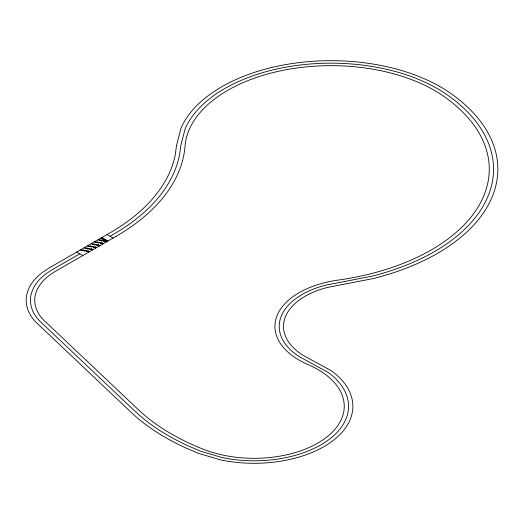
<?xml version="1.0" encoding="UTF-8"?>
<svg xmlns="http://www.w3.org/2000/svg" width="524" height="524" viewBox="0 0 524 524"><rect width="100%" height="100%" fill="white"/><g stroke="black" fill="none" stroke-linecap="round" stroke-linejoin="round"><path stroke-width="0.79" d="M101.361 238.263L102.115 237.831M101.735 238.486L102.494 238.047M102.115 238.702L102.874 238.263M102.494 238.924L103.254 238.486M102.874 239.141L103.628 238.702M103.254 239.357L104.007 238.924M103.628 239.579L104.387 239.141M79.779 253.786L52.42 269.578L46.223 273.639A75.273 43.459 0 0 0 38.927 320.269L134.74 410.999A229.846 132.703 0 0 0 189.459 446.448L200.744 451.236L222.222 457.596A94.438 54.522 0 0 0 330.854 438.064A94.438 54.522 0 0 0 328.103 372.394L299.708 356.896A78.227 45.162 0 0 1 325.122 285.292L371.464 276.279A201.989 116.616 0 0 0 446.127 94.104A150.434 86.853 0 0 0 297.167 65.395A150.434 86.853 0 0 0 185.096 128.911L180.773 145.882L179.66 154.266A231.883 133.875 0 0 1 113.046 234.575L110.066 236.298M104.007 239.796L104.767 239.357M104.387 240.012L105.147 239.579M104.767 240.234L105.52 239.796M105.147 240.451L105.9 240.012M105.52 240.673L106.28 240.234M105.9 240.889L106.66 240.451M106.28 241.106L107.04 240.673M106.66 241.328L107.413 240.889M107.04 234.549L113.092 238.047M101.735 237.608L107.793 241.106M101.361 237.831L107.413 241.328M100.981 238.047L107.04 241.544M76.746 252.037L82.805 255.535M176.516 145.607L175.396 153.997A227.652 131.432 0 0 1 109.968 232.853L49.295 267.888L42.83 272.126A79.563 45.935 0 0 0 35.115 321.415L131.111 412.316A234.025 135.113 0 0 0 186.819 448.4L198.485 453.345L220.768 459.941A98.754 57.018 0 0 0 334.364 439.518A98.754 57.018 0 0 0 331.489 370.841L302.885 355.22A73.923 42.68 0 0 1 326.897 287.552L373.167 278.558A206.299 119.105 0 0 0 449.396 92.493A154.731 89.335 0 0 0 296.191 62.972A154.731 89.335 0 0 0 180.931 128.308L176.516 145.607M81.292 249.588L80.611 249.981L81.292 249.765L82.203 250.289L81.823 250.682L82.504 250.289L81.292 249.588M84.777 247.577L84.095 247.97L84.777 247.754L85.681 248.278L85.307 248.671L85.988 248.278L84.777 247.577M88.255 245.566L87.573 245.959L88.255 245.743L89.165 246.267L88.785 246.66L89.466 246.267L88.255 245.566M91.739 243.555L91.058 243.948L91.739 243.732L92.65 244.256L92.27 244.649L92.951 244.256L91.739 243.555M95.224 241.544L94.543 241.937L95.224 241.721L96.134 242.245L95.754 242.638L96.436 242.245L95.224 241.544M98.709 239.534L98.027 239.927L98.709 239.71L99.619 240.234L99.239 240.627L99.92 240.234L98.709 239.534M83.565 250.027L82.884 250.42L83.565 250.203L84.469 250.727L84.095 251.12L84.777 250.727L83.565 250.027M87.05 248.016L86.362 248.409L87.05 248.193L87.953 248.717L87.573 249.11L88.255 248.717L87.05 248.016M90.528 246.005L89.846 246.398L90.528 246.182L91.438 246.706L91.058 247.099L91.739 246.706L90.528 246.005M94.012 243.994L93.331 244.387L94.012 244.171L94.923 244.695L94.543 245.088L95.224 244.695L94.012 243.994M97.497 241.983L96.816 242.376L97.497 242.16L98.407 242.684L98.027 243.077L98.709 242.684L97.497 241.983M100.981 239.972L100.3 240.365L100.981 240.143L101.885 240.673L101.512 241.066L102.193 240.673L100.981 239.972M85.838 250.465L85.15 250.858L85.838 250.636L86.742 251.166L86.362 251.559L87.05 251.166L85.838 250.465M89.316 248.455L88.635 248.848L89.316 248.625L90.226 249.149L89.846 249.548L90.528 249.149L89.316 248.455M92.8 246.444L92.119 246.837L92.8 246.614L93.711 247.138L93.331 247.538L94.012 247.138L92.8 246.444M96.285 244.433L95.604 244.826L96.285 244.603L97.195 245.127L96.816 245.52L97.497 245.127L96.285 244.433M99.77 242.422L99.088 242.815L99.77 242.592L100.673 243.116L100.3 243.509L100.981 243.116L99.77 242.422M103.254 240.411L102.566 240.804L103.254 240.582L104.158 241.106L103.778 241.499L104.466 241.106L103.254 240.411M88.104 250.898L87.423 251.297L88.104 251.075L89.015 251.599L88.635 251.992L89.316 251.599L88.104 250.898M91.589 248.887L90.907 249.28L91.589 249.064L92.499 249.588L92.119 249.981L92.8 249.588L91.589 248.887M95.073 246.876L94.392 247.269L95.073 247.053L95.984 247.577L95.604 247.97L96.285 247.577L95.073 246.876M98.558 244.865L97.877 245.258L98.558 245.042L99.462 245.566L99.088 245.959L99.77 245.566L98.558 244.865M102.042 242.854L101.361 243.247L102.042 243.031L102.946 243.555L102.566 243.948L103.254 243.555L102.042 242.854M105.52 240.844L104.839 241.237L105.52 241.02L106.431 241.544L106.051 241.937L106.732 241.544L105.52 240.844M116.125 236.298L55.544 271.275A70.982 40.977 0 0 0 47.363 323.563L138.362 409.676A225.674 130.293 0 0 0 203.004 449.127A90.115 52.027 0 0 0 327.343 436.61A90.115 52.027 0 0 0 308.053 364.593A82.53 47.645 0 0 1 276.587 316.856A82.53 47.645 0 0 1 338.039 280.104A197.679 114.127 0 0 0 442.859 95.715A146.137 84.371 0 0 0 284.119 70.111A146.137 84.371 0 0 0 185.031 146.157A236.114 136.319 0 0 1 116.125 236.298"/></g></svg>
